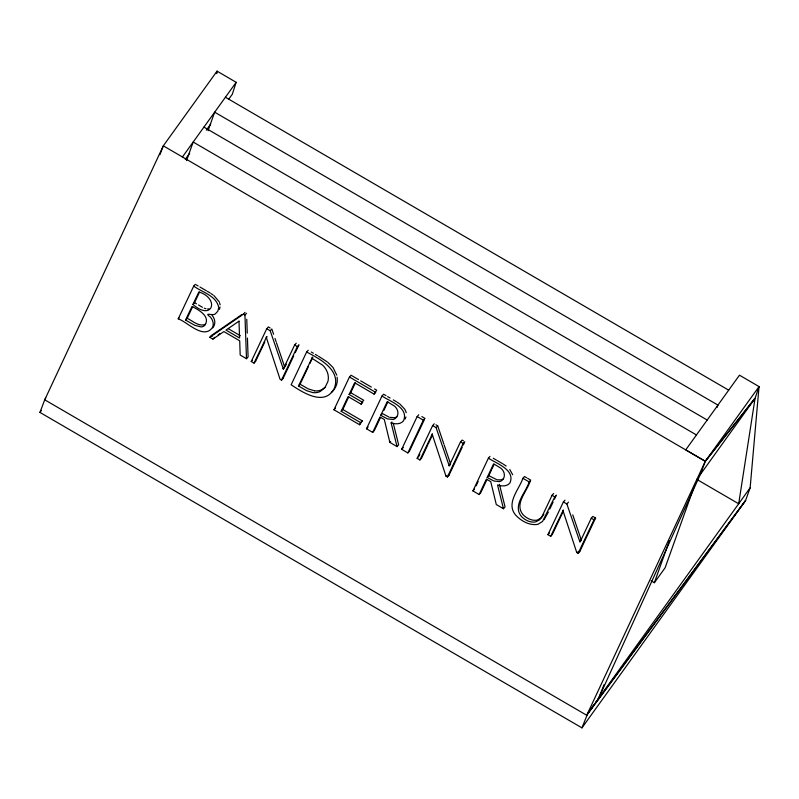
<?xml version="1.0" encoding="UTF-8"?>
<svg xmlns="http://www.w3.org/2000/svg" width="799" height="799" viewBox="0 0 799 799"><rect width="100%" height="100%" fill="white"/><g stroke="black" fill="none" stroke-linecap="round" stroke-linejoin="round"><path stroke-width="1.2" d="M216.839 73.598L217.048 71.131L236.164 82.317L232.269 94.332L228.704 99.216M581.952 727.869L745.597 500.494L750.141 487.809L759.05 386.586L739.465 375.19L685.742 449.847L705.297 461.293L700.234 474.666L598.191 699.315L587.754 713.427L581.952 727.869L39.95 412.414L44.734 399.81L163.306 145.837L217.048 71.131L216.249 73.478M219.425 309.413L220.045 307.016M186.527 160.629L193.178 142.042L696.468 434.966M208.03 130.736L214.671 112.18L717.961 405.103L717.132 407.4M651.125 580.833L654.361 582.721L669.442 540.593M694.431 485.882L665.108 567.789L654.361 582.721M159.92 154.746L163.306 145.837L705.297 461.293L755.065 398.331L759.05 386.586L705.297 461.293L586.736 715.265L44.734 399.81L45.753 397.972M604.034 684.693L598.191 699.315L598.551 698.436M405.143 418.986L405.942 417.008M193.708 286.112C202.187 292.354 216.519 295.6 218.746 307.615L217.817 311.211L215.36 313.837C212.924 316.274 202.976 311.59 210.477 317.123C212.744 319.86 213.972 323.515 212.784 326.991C204.025 340.634 187.046 321.558 178.227 318.861L193.708 286.112L195.316 284.314M185.558 320.079L191.98 306.496C198.292 309.642 210.796 316.274 204.963 325.093A6.792 5.633 41.8 0 1 201.058 326.911L194.836 325.353L185.558 320.079L187.166 318.292L192.669 306.636M192.939 304.469L198.871 291.915C220.005 298.616 212.534 321.607 192.939 304.469L194.547 302.681L199.49 292.214M264.809 341.922L255.64 361.318L254.032 363.116L251.256 361.488L266.736 328.739L268.334 326.951L270.072 327.96M254.032 363.116L266.656 336.808M266.736 328.739L270.202 330.766L283.315 368.958L294.621 345.028L296.229 343.23M285.393 366.162L286.332 364.174M266.257 337.258L280.079 379.305L281.508 380.144L297.358 346.616L298.956 344.818L295.26 352.649M281.508 380.144L283.116 378.346L293.672 355.994M306.626 352.029L291.146 384.778C302.342 392.249 324.544 406.831 334.172 388.634C341.632 370.237 319.71 358.811 306.626 352.029L308.224 350.232M311.68 358.072L322.666 365.213A17.338 14.382 41.8 0 1 325.862 369.218A16.16 13.403 41.8 0 1 328.119 375.15L328.309 376.709A18.427 15.291 41.8 0 1 327.93 381.423L325.013 387.555L320.229 391.5A15.551 12.904 41.8 0 1 312.968 392.619L306.616 390.671L298.476 385.997L312.479 357.173M298.476 385.997L300.084 384.209L308.394 366.621M309.862 363.515L312.789 357.313M362.217 420.843L360.619 422.631L341.173 411.285L342.781 409.488L362.217 420.843L359.61 424.748L333.972 409.777L349.453 377.028L351.061 375.24L358.541 379.605M341.173 411.285L348.114 396.594L361.128 404.184L362.726 402.386M355.056 395.215L363.725 400.269L362.127 402.067L349.113 394.476L354.656 382.771L374.092 394.117L375.7 392.319M342.781 409.488L348.734 396.893M349.113 394.476L350.721 392.679L355.335 382.921M361.128 404.184L362.127 402.067M359.61 424.748L360.619 422.631M374.092 394.117L376.699 390.202L374.561 388.963M380.544 417.398L374.302 430.591L372.704 432.389L366.501 428.773L381.982 396.024L383.58 394.227L386.017 395.645M372.704 432.389L379.974 416.988L384.319 419.525L389.862 442.406L397.043 446.601L398.641 444.803L393.288 423.33M380.753 415.34L387.215 401.687L394.237 405.942A9.288 7.71 41.8 0 1 396.614 408.559C398.711 411.595 398.431 416.409 395.205 418.556A8.399 6.971 41.8 0 1 392.978 419.455L387.415 418.876L380.753 415.34L382.361 413.552L389.023 417.078M383.74 410.626L387.895 401.837M424.439 419.475L409.478 451.125L407.87 452.923L401.677 449.308L417.158 416.559L418.756 414.761M407.87 452.923L423.35 420.174L424.958 418.376L421.862 416.569M427.645 445.233L421.532 458.167L419.924 459.954L417.148 458.336L432.629 425.587L434.227 423.79M418.746 456.539L419.785 454.361M419.924 459.954L432.349 433.877M428.154 444.154L432.229 435.535M432.629 425.587L436.094 427.615L449.198 465.797L460.514 441.867L462.122 440.069L463.48 440.868M432.149 434.097L445.972 476.154L447.4 476.983L463.24 443.465L464.848 441.667M447.4 476.983L448.998 475.195L462.202 447.25M463.26 445.023L464.319 442.786M486.971 479.52L480.728 492.723L479.12 494.521L472.928 490.896L488.409 458.147L490.007 456.359M476.074 485.832L478.142 481.467M479.12 494.521L486.401 479.12L490.746 481.657L496.289 504.539L503.47 508.723L505.068 506.936L499.435 484.334M499.405 481.587L493.842 481.008L487.18 477.472L493.632 463.81L500.663 468.074A9.288 7.71 41.8 0 1 503.04 470.681C505.138 473.727 504.858 478.531 501.632 480.688A8.399 6.971 41.8 0 1 499.405 481.587M487.18 477.472L488.788 475.675L491.555 469.822M492.014 468.853L493.862 464.948M526.591 477.712L524.524 476.504L522.916 478.301C519.02 489.607 505.787 503.01 515.495 514.936C521.148 520.978 529.318 525.772 537.847 524.344L542.501 521.487L554.786 496.898L556.384 495.11M527.62 478.311L530.716 480.119L529.118 481.917C525.982 492.663 512.239 505.238 521.407 516.474C525.113 520.179 530.176 522.846 535.55 521.937L539.655 519.769L542.241 516.064L552.059 495.31L553.657 493.512M530.226 481.158C527.03 491.545 514.027 503.819 523.005 514.676C526.711 518.381 531.784 521.058 537.148 520.139L541.263 517.982L543.849 514.266M548.364 512.069L544.099 519.69M549.792 509.063L553.088 502.082M554.506 499.095L555.914 496.099M563.505 510.801L552.299 534.501L550.691 536.299L547.914 534.671L563.395 501.922L564.993 500.134M550.691 536.299L563.315 509.992M563.395 501.922L566.861 503.949L579.974 542.141L591.28 518.211L592.888 516.414L595.615 518.002L579.764 551.53L578.166 553.327L576.738 552.489L562.915 510.441M578.166 553.327L594.007 519.799L595.615 518.002M212.664 327.87C216.02 324.314 215.161 318.771 212.085 315.335M700.234 474.666L755.065 398.331L738.685 503.769L595.664 702.431M750.141 487.809L738.685 503.769L696.668 479.31M182.432 156.974L236.164 82.317M185.288 159.41L189.643 153.358M206.352 130.137L210.706 124.085M39.95 412.414L41.408 410.386M594.226 704.428L587.754 713.427L594.416 704.438M595.904 702.431L745.597 500.494L586.736 715.265M705.297 461.293L754.725 398.531M178.227 318.861L179.036 317.962M247.43 338.067L248.09 356.913L246.492 358.711L240.179 355.026L239.71 340.803L223.9 331.575L212.904 339.106L209.807 337.288L211.405 335.5L235.845 318.681M212.904 339.106L213.433 338.506M213.972 337.907L214.502 337.308M209.807 337.288L243.415 314.167L245.013 312.369M246.492 358.711L244.943 315.066L246.551 313.268M270.202 330.766L271.81 328.978L273.598 334.262M266.476 337.378L267.076 336.709M251.256 361.488L252.324 360.299M283.076 368.818L284.684 367.021L276.454 342.711M283.315 368.958L284.684 367.021M333.972 409.777L335.58 407.989M366.501 428.773L368.109 426.976M397.043 446.601L391.12 422.871L391.929 421.972M389.862 442.406L390.661 441.507M401.677 449.308L403.285 447.51M436.094 427.615L437.702 425.817L435.964 424.808M417.148 458.336L417.947 457.437M448.968 465.657L450.167 464.319M449.198 465.797L450.406 464.459M445.972 476.154L446.501 475.555M472.928 490.896L474.526 489.108M566.861 503.949L568.469 502.152M547.914 534.671L549.512 532.883M580.334 541.332L580.933 540.653M576.738 552.489L577.268 551.889M331.295 392.499C335.72 388.883 338.147 382.841 337.078 377.188M325.553 387.016L321.837 389.702A15.551 12.904 41.8 0 1 314.566 390.821M236.864 317.982L241.957 314.476M218.167 334.801L220.005 333.543M205.523 324.244C198.961 327.22 192.629 320.808 187.166 318.292M207.58 308.973L209.038 308.873M500.164 479.909L497.427 479.75M314.536 390.821L308.214 388.883L300.084 384.209M390.022 417.398L394.586 417.657A8.399 6.971 41.8 0 0 396.803 416.768M391.12 422.871C395.245 424.229 400.569 424.539 403.535 420.783C409.138 407.58 389.842 401.398 381.982 396.024M496.449 479.52L488.788 475.675M204.244 308.194L205.972 308.744M225.418 97.248L728.708 390.172M203.925 127.111L707.215 420.034M196.244 284.863L198.102 285.942M199.96 287.031L206.462 290.826M207.39 291.365L210.177 292.993M311.29 352.029L313.338 353.218M315.385 354.416L317.423 355.605M318.451 356.204L327.151 361.827M360.669 380.853L371.355 387.086M387.635 396.594L390.072 398.012M393.308 399.899L396.564 401.807M493.253 458.246L496.489 460.144M497.308 460.614L502.181 463.46M243.415 314.167L244.943 315.066M294.621 345.028L297.358 346.616M349.453 377.028L375.091 391.999M417.158 416.559L423.35 420.174M460.514 441.867L463.24 443.465M488.409 458.147C496.269 463.53 515.565 469.712 509.962 482.916C506.995 486.671 501.662 486.361 497.547 484.993L503.47 508.723M522.916 478.301L529.118 481.917M552.059 495.31L554.786 496.898M591.28 518.211L594.007 519.799M350.721 392.679L354.187 394.706M194.547 302.681L196.514 303.83M198.492 304.978L202.437 307.285M228.434 328.788L240.329 335.73M211.405 335.5L212.444 336.099M282.397 377.927L283.116 378.346M448.289 474.776L448.998 475.195M579.055 551.11L579.764 551.53M502.99 463.939L506.167 466.047M397.363 402.336L398.951 403.385M211.096 293.623L212.943 294.881M327.88 362.386L333.003 367.46L336.779 375.17M399.74 403.914L404.863 409.308L406.262 412.654M213.872 295.51L219.335 301.942M509.772 469.502L512.688 474.776M572.753 514.836L581.332 540.204M437.702 425.817L443.775 443.785M444.134 444.843L450.566 463.869M275.026 338.486L276.094 341.662M219.595 302.911L220.105 304.848M246.761 319.22L247.251 333.103M503.23 478.891A8.399 6.971 41.8 0 1 501.003 479.79M238.991 321.158L225.987 330.087L239.57 338.017L238.991 321.158"/></g></svg>
